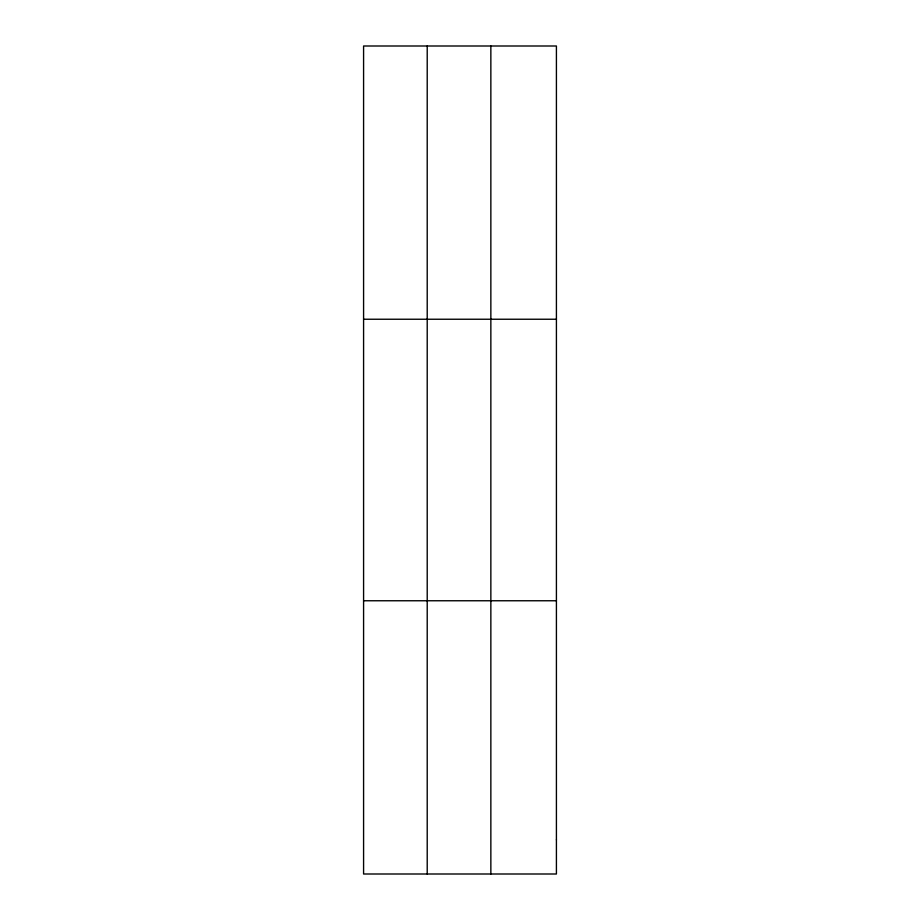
<?xml version="1.0" encoding="UTF-8"?>
<svg xmlns="http://www.w3.org/2000/svg" width="920" height="920" viewBox="0 0 920 920"><rect width="100%" height="100%" fill="white"/><g stroke="black" fill="none" stroke-linecap="round" stroke-linejoin="round"><path stroke-width="1.38" d="M427.213 46L427.213 874M490.854 46L490.854 874M363.584 319.24L556.416 319.24M363.584 600.76L556.416 600.76M556.416 839.845L556.416 874L363.584 874L363.584 46L556.416 46L556.416 839.845"/></g></svg>
